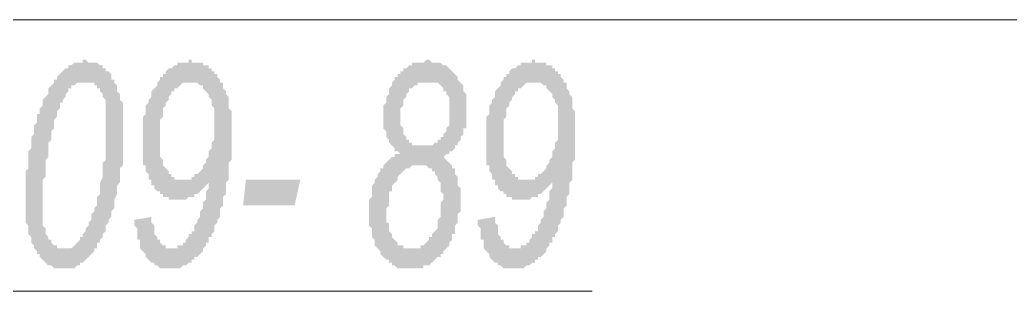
# Model space of a CAD drawing. Header units: millimetres. Extents: x 1372 to 666090, y 1285 to 31551.
# Drawn here: x 631016 to 632459, y 25506 to 25902 of the extents above; entities that cross this region are included whole.
import ezdxf

# ---------------------------------------------------------------- set-up
doc = ezdxf.new("R2010")
doc.units = ezdxf.units.MM
doc.layers.add('PDF _0', color=7, linetype='Continuous')
doc.layers.add('PDF _75-АЗ Штамп', color=7, linetype='Continuous')

msp = doc.modelspace()

# ---------------------------------------------------------------- hatches: boundary and pattern name
at = {"layer": 'PDF _75-АЗ Штамп', "transparency": 33554559}
h = msp.add_hatch(color=256, dxfattribs=at)
h.paths.add_polyline_path([(631024.3, 25639.1), (631024.3, 25643.3), (631024.3, 25647.4), (631024.3, 25651.6), (631024.3, 25655.8), (631024.3, 25660), (631024.3, 25664.1), (631024.3, 25668.3), (631024.3, 25672.5), (631024.3, 25676.6), (631024.3, 25680.8), (631028.5, 25685), (631028.5, 25689.2), (631028.5, 25693.3), (631028.5, 25697.5), (631028.5, 25701.7), (631028.5, 25705.8), (631028.5, 25710), (631032.6, 25714.2), (631032.6, 25718.4), (631032.6, 25722.5), (631032.6, 25726.7), (631032.6, 25730.9), (631036.8, 25735), (631036.8, 25739.2), (631036.8, 25743.4), (631036.8, 25747.6), (631041, 25751.7), (631041, 25755.9), (631041, 25760.1), (631041, 25764.2), (631045.1, 25764.2), (631045.1, 25768.4), (631045.1, 25772.6), (631049.3, 25776.8), (631049.3, 25776.8), (631049.3, 25780.9), (631049.3, 25785.1), (631053.5, 25789.3), (631053.5, 25789.3), (631057.7, 25793.4), (631057.7, 25797.6), (631057.7, 25801.8), (631061.8, 25806), (631061.8, 25806), (631066, 25810.1), (631066, 25814.3), (631070.2, 25814.3), (631070.2, 25814.3), (631070.2, 25818.5), (631074.3, 25822.6), (631074.3, 25822.6), (631078.5, 25826.8), (631082.7, 25831), (631082.7, 25831), (631086.9, 25831), (631086.9, 25835.2), (631091, 25835.2), (631091, 25835.2), (631095.2, 25839.3), (631099.4, 25839.3), (631099.4, 25839.3), (631103.5, 25839.3), (631107.7, 25839.3), (631107.7, 25843.5), (631111.9, 25843.5), (631116.1, 25839.3), (631116.1, 25839.3), (631120.2, 25839.3), (631124.4, 25839.3), (631124.4, 25839.3), (631128.6, 25839.3), (631132.7, 25835.2), (631132.7, 25835.2), (631136.9, 25835.2), (631136.9, 25831), (631141.1, 25831), (631141.1, 25826.8), (631145.3, 25826.8), (631149.4, 25822.6), (631149.4, 25818.5), (631149.4, 25814.3), (631153.6, 25814.3), (631153.6, 25810.1), (631157.8, 25806), (631157.8, 25806), (631157.8, 25801.8), (631157.8, 25797.6), (631161.9, 25793.4), (631161.9, 25789.3), (631161.9, 25789.3), (631161.9, 25785.1), (631166.1, 25780.9), (631166.1, 25776.8), (631166.1, 25772.6), (631166.1, 25768.4), (631166.1, 25764.2), (631166.1, 25760.1), (631166.1, 25755.9), (631166.1, 25747.6), (631166.1, 25743.4), (631166.1, 25743.4), (631166.1, 25739.2), (631166.1, 25735), (631166.1, 25730.9), (631166.1, 25726.7), (631166.1, 25722.5), (631166.1, 25718.4), (631166.1, 25714.2), (631166.1, 25710), (631166.1, 25705.8), (631166.1, 25701.7), (631166.1, 25697.5), (631166.1, 25693.3), (631166.1, 25689.2), (631161.9, 25685), (631161.9, 25680.8), (631161.9, 25676.6), (631161.9, 25672.5), (631161.9, 25668.3), (631161.9, 25664.1), (631157.8, 25660), (631157.8, 25655.8), (631157.8, 25651.6), (631157.8, 25651.6), (631157.8, 25647.4), (631157.8, 25647.4), (631153.6, 25639.1), (631153.6, 25634.9), (631153.6, 25630.8), (631153.6, 25626.6), (631149.4, 25622.4), (631149.4, 25618.2), (631149.4, 25614.1), (631145.3, 25609.9), (631145.3, 25605.7), (631145.3, 25605.7), (631141.1, 25601.6), (631141.1, 25597.4), (631141.1, 25593.2), (631136.9, 25589), (631136.9, 25584.9), (631136.9, 25584.9), (631132.7, 25580.7), (631132.7, 25576.5), (631128.6, 25576.5), (631128.6, 25572.4), (631128.6, 25568.2), (631124.4, 25568.2), (631124.4, 25564), (631120.2, 25559.8), (631120.2, 25559.8), (631116.1, 25555.7), (631116.1, 25555.7), (631111.9, 25551.5), (631111.9, 25551.5), (631107.7, 25547.3), (631103.5, 25547.3), (631103.5, 25543.2), (631099.4, 25543.2), (631099.4, 25543.2), (631095.2, 25539), (631091, 25539), (631091, 25539), (631086.9, 25539), (631082.7, 25539), (631082.7, 25539), (631078.5, 25539), (631074.3, 25539), (631074.3, 25539), (631070.2, 25539), (631066, 25539), (631066, 25539), (631061.8, 25543.2), (631061.8, 25543.2), (631057.7, 25543.2), (631053.5, 25547.3), (631053.5, 25547.3), (631049.3, 25551.5), (631049.3, 25551.5), (631045.1, 25555.7), (631045.1, 25559.8), (631041, 25559.8), (631041, 25564), (631036.8, 25568.2), (631036.8, 25568.2), (631036.8, 25572.4), (631032.6, 25576.5), (631032.6, 25580.7), (631032.6, 25580.7), (631032.6, 25584.9), (631028.5, 25589), (631028.5, 25593.2), (631028.5, 25597.4), (631028.5, 25601.6), (631024.3, 25605.7), (631024.3, 25609.9), (631024.3, 25614.1), (631024.3, 25618.2), (631024.3, 25622.4), (631024.3, 25626.6), (631024.3, 25630.8), (631024.3, 25634.9), (631024.3, 25639.1), (631024.3, 25639.1)], flags=0)
h.paths.add_polyline_path([(631049.3, 25630.8), (631049.3, 25626.6), (631049.3, 25622.4), (631049.3, 25618.2), (631049.3, 25614.1), (631049.3, 25609.9), (631049.3, 25605.7), (631049.3, 25601.6), (631053.5, 25597.4), (631053.5, 25593.2), (631053.5, 25589), (631053.5, 25589), (631057.7, 25584.9), (631057.7, 25580.7), (631061.8, 25580.7), (631061.8, 25576.5), (631066, 25572.4), (631066, 25572.4), (631070.2, 25572.4), (631070.2, 25568.2), (631074.3, 25568.2), (631078.5, 25568.2), (631078.5, 25568.2), (631078.5, 25568.2), (631082.7, 25568.2), (631086.9, 25568.2), (631086.9, 25568.2), (631091, 25568.2), (631095.2, 25572.4), (631095.2, 25572.4), (631099.4, 25576.5), (631099.4, 25576.5), (631103.5, 25580.7), (631103.5, 25584.9), (631107.7, 25584.9), (631107.7, 25584.9), (631107.7, 25589), (631111.9, 25593.2), (631111.9, 25593.2), (631111.9, 25597.4), (631116.1, 25601.6), (631116.1, 25601.6), (631116.1, 25605.7), (631120.2, 25609.9), (631120.2, 25614.1), (631120.2, 25618.2), (631124.4, 25622.4), (631124.4, 25622.4), (631124.4, 25626.6), (631128.6, 25630.8), (631128.6, 25634.9), (631128.6, 25639.1), (631128.6, 25643.3), (631132.7, 25647.4), (631132.7, 25651.6), (631132.7, 25660), (631132.7, 25664.1), (631132.7, 25664.1), (631136.9, 25672.5), (631136.9, 25676.6), (631136.9, 25680.8), (631136.9, 25685), (631136.9, 25689.2), (631136.9, 25693.3), (631141.1, 25697.5), (631141.1, 25701.7), (631141.1, 25705.8), (631141.1, 25710), (631141.1, 25714.2), (631141.1, 25718.4), (631141.1, 25722.5), (631141.1, 25726.7), (631141.1, 25730.9), (631141.1, 25735), (631141.1, 25739.2), (631141.1, 25743.4), (631141.1, 25743.4), (631141.1, 25747.6), (631141.1, 25751.7), (631141.1, 25755.9), (631141.1, 25760.1), (631141.1, 25768.4), (631141.1, 25772.6), (631141.1, 25776.8), (631141.1, 25780.9), (631141.1, 25785.1), (631141.1, 25785.1), (631136.9, 25789.3), (631136.9, 25793.4), (631136.9, 25793.4), (631132.7, 25797.6), (631132.7, 25801.8), (631128.6, 25801.8), (631128.6, 25806), (631124.4, 25806), (631124.4, 25810.1), (631120.2, 25810.1), (631116.1, 25810.1), (631116.1, 25810.1), (631111.9, 25810.1), (631111.9, 25810.1), (631107.7, 25810.1), (631107.7, 25810.1), (631103.5, 25810.1), (631099.4, 25810.1), (631099.4, 25810.1), (631095.2, 25806), (631091, 25806), (631091, 25801.8), (631086.9, 25801.8), (631086.9, 25797.6), (631082.7, 25793.4), (631082.7, 25793.4), (631082.7, 25789.3), (631078.5, 25785.1), (631078.5, 25780.9), (631074.3, 25780.9), (631074.3, 25776.8), (631074.3, 25772.6), (631074.3, 25772.6), (631070.2, 25768.4), (631070.2, 25764.2), (631070.2, 25760.1), (631066, 25755.9), (631066, 25755.9), (631066, 25751.7), (631066, 25747.6), (631066, 25743.4), (631061.8, 25739.2), (631061.8, 25735), (631061.8, 25730.9), (631061.8, 25726.7), (631057.7, 25722.5), (631057.7, 25718.4), (631057.7, 25710), (631057.7, 25705.8), (631057.7, 25701.7), (631053.5, 25697.5), (631053.5, 25693.3), (631053.5, 25689.2), (631053.5, 25680.8), (631053.5, 25676.6), (631053.5, 25672.5), (631049.3, 25668.3), (631049.3, 25664.1), (631049.3, 25660), (631049.3, 25655.8), (631049.3, 25651.6), (631049.3, 25647.4), (631049.3, 25647.4), (631049.3, 25643.3), (631049.3, 25639.1), (631049.3, 25634.9), (631049.3, 25630.8), (631049.3, 25630.8)], flags=0)
h = msp.add_hatch(color=256, dxfattribs=at)
h.paths.add_polyline_path([(631182.8, 25609.9), (631207.8, 25614.1), (631207.8, 25609.9), (631207.8, 25605.7), (631212, 25601.6), (631212, 25597.4), (631212, 25593.2), (631212, 25589), (631216.2, 25584.9), (631216.2, 25584.9), (631216.2, 25580.7), (631220.3, 25580.7), (631220.3, 25576.5), (631224.5, 25572.4), (631224.5, 25572.4), (631228.7, 25572.4), (631228.7, 25568.2), (631232.9, 25568.2), (631237, 25568.2), (631237, 25568.2), (631237, 25568.2), (631241.2, 25568.2), (631245.4, 25568.2), (631245.4, 25572.4), (631249.5, 25572.4), (631253.7, 25572.4), (631253.7, 25576.5), (631257.9, 25576.5), (631257.9, 25580.7), (631262.1, 25584.9), (631262.1, 25589), (631266.2, 25589), (631266.2, 25593.2), (631270.4, 25593.2), (631270.4, 25597.4), (631270.4, 25601.6), (631274.6, 25605.7), (631274.6, 25605.7), (631274.6, 25609.9), (631278.7, 25614.1), (631278.7, 25618.2), (631278.7, 25622.4), (631282.9, 25626.6), (631282.9, 25626.6), (631282.9, 25630.8), (631282.9, 25634.9), (631287.1, 25639.1), (631287.1, 25643.3), (631287.1, 25647.4), (631287.1, 25651.6), (631291.3, 25655.8), (631291.3, 25664.1), (631291.3, 25664.1), (631287.1, 25660), (631287.1, 25660), (631282.9, 25655.8), (631278.7, 25651.6), (631278.7, 25651.6), (631274.6, 25647.4), (631274.6, 25647.4), (631270.4, 25647.4), (631270.4, 25643.3), (631266.2, 25643.3), (631266.2, 25643.3), (631262.1, 25643.3), (631257.9, 25639.1), (631257.9, 25639.1), (631253.7, 25639.1), (631249.5, 25639.1), (631249.5, 25639.1), (631249.5, 25639.1), (631245.4, 25639.1), (631241.2, 25639.1), (631237, 25639.1), (631237, 25639.1), (631232.9, 25639.1), (631232.9, 25643.3), (631228.7, 25643.3), (631224.5, 25643.3), (631224.5, 25647.4), (631220.3, 25647.4), (631220.3, 25651.6), (631216.2, 25651.6), (631212, 25655.8), (631212, 25655.8), (631212, 25660), (631207.8, 25660), (631207.8, 25664.1), (631207.8, 25668.3), (631203.7, 25668.3), (631203.7, 25672.5), (631203.7, 25676.6), (631199.5, 25680.8), (631199.5, 25685), (631199.5, 25689.2), (631195.3, 25689.2), (631195.3, 25693.3), (631195.3, 25697.5), (631195.3, 25701.7), (631195.3, 25705.8), (631195.3, 25710), (631195.3, 25714.2), (631195.3, 25718.4), (631195.3, 25722.5), (631195.3, 25722.5), (631195.3, 25730.9), (631195.3, 25735), (631195.3, 25739.2), (631195.3, 25743.4), (631195.3, 25743.4), (631195.3, 25747.6), (631195.3, 25751.7), (631195.3, 25755.9), (631195.3, 25760.1), (631199.5, 25764.2), (631199.5, 25768.4), (631199.5, 25772.6), (631199.5, 25776.8), (631203.7, 25780.9), (631203.7, 25785.1), (631203.7, 25785.1), (631207.8, 25789.3), (631207.8, 25793.4), (631207.8, 25797.6), (631212, 25801.8), (631212, 25801.8), (631216.2, 25806), (631216.2, 25810.1), (631216.2, 25810.1), (631220.3, 25814.3), (631220.3, 25818.5), (631224.5, 25818.5), (631224.5, 25822.6), (631228.7, 25822.6), (631228.7, 25826.8), (631232.9, 25831), (631232.9, 25831), (631237, 25831), (631241.2, 25835.2), (631241.2, 25835.2), (631245.4, 25835.2), (631245.4, 25839.3), (631249.5, 25839.3), (631253.7, 25839.3), (631253.7, 25839.3), (631257.9, 25839.3), (631262.1, 25839.3), (631262.1, 25843.5), (631266.2, 25843.5), (631266.2, 25839.3), (631270.4, 25839.3), (631274.6, 25839.3), (631274.6, 25839.3), (631278.7, 25839.3), (631282.9, 25839.3), (631282.9, 25835.2), (631287.1, 25835.2), (631291.3, 25835.2), (631291.3, 25831), (631295.4, 25831), (631295.4, 25826.8), (631299.6, 25826.8), (631299.6, 25822.6), (631303.8, 25822.6), (631303.8, 25818.5), (631307.9, 25814.3), (631307.9, 25814.3), (631307.9, 25810.1), (631312.1, 25810.1), (631312.1, 25806), (631312.1, 25801.8), (631316.3, 25797.6), (631316.3, 25797.6), (631316.3, 25793.4), (631320.5, 25789.3), (631320.5, 25785.1), (631320.5, 25780.9), (631320.5, 25776.8), (631320.5, 25772.6), (631324.6, 25768.4), (631324.6, 25764.2), (631324.6, 25760.1), (631324.6, 25755.9), (631324.6, 25751.7), (631324.6, 25747.6), (631324.6, 25743.4), (631324.6, 25739.2), (631324.6, 25739.2), (631324.6, 25735), (631324.6, 25730.9), (631324.6, 25726.7), (631324.6, 25722.5), (631324.6, 25718.4), (631324.6, 25714.2), (631324.6, 25710), (631324.6, 25705.8), (631324.6, 25701.7), (631324.6, 25697.5), (631320.5, 25693.3), (631320.5, 25689.2), (631320.5, 25685), (631320.5, 25680.8), (631320.5, 25676.6), (631320.5, 25672.5), (631320.5, 25668.3), (631316.3, 25664.1), (631316.3, 25660), (631316.3, 25655.8), (631316.3, 25651.6), (631316.3, 25647.4), (631312.1, 25643.3), (631312.1, 25643.3), (631312.1, 25634.9), (631312.1, 25630.8), (631307.9, 25626.6), (631307.9, 25622.4), (631307.9, 25618.2), (631307.9, 25614.1), (631303.8, 25609.9), (631303.8, 25605.7), (631303.8, 25605.7), (631299.6, 25601.6), (631299.6, 25597.4), (631299.6, 25593.2), (631295.4, 25589), (631295.4, 25584.9), (631291.3, 25584.9), (631291.3, 25580.7), (631291.3, 25576.5), (631287.1, 25576.5), (631287.1, 25572.4), (631282.9, 25568.2), (631282.9, 25568.2), (631282.9, 25564), (631278.7, 25559.8), (631278.7, 25559.8), (631278.7, 25559.8), (631274.6, 25555.7), (631270.4, 25555.7), (631270.4, 25551.5), (631266.2, 25551.5), (631266.2, 25547.3), (631262.1, 25547.3), (631257.9, 25543.2), (631257.9, 25543.2), (631253.7, 25543.2), (631253.7, 25543.2), (631249.5, 25539), (631245.4, 25539), (631245.4, 25539), (631241.2, 25539), (631237, 25539), (631237, 25539), (631232.9, 25539), (631232.9, 25539), (631228.7, 25539), (631224.5, 25539), (631224.5, 25539), (631220.3, 25539), (631216.2, 25543.2), (631216.2, 25543.2), (631212, 25543.2), (631212, 25547.3), (631207.8, 25547.3), (631203.7, 25551.5), (631203.7, 25551.5), (631199.5, 25555.7), (631199.5, 25555.7), (631199.5, 25559.8), (631195.3, 25564), (631195.3, 25564), (631191.1, 25568.2), (631191.1, 25572.4), (631191.1, 25576.5), (631191.1, 25580.7), (631187, 25580.7), (631187, 25584.9), (631187, 25589), (631187, 25593.2), (631187, 25597.4), (631182.8, 25601.6), (631182.8, 25609.9), (631182.8, 25609.9)], flags=0)
h.paths.add_polyline_path([(631220.3, 25730.9), (631220.3, 25722.5), (631220.3, 25718.4), (631220.3, 25714.2), (631220.3, 25710), (631220.3, 25705.8), (631220.3, 25701.7), (631220.3, 25701.7), (631224.5, 25697.5), (631224.5, 25693.3), (631224.5, 25689.2), (631228.7, 25685), (631228.7, 25685), (631232.9, 25680.8), (631232.9, 25676.6), (631237, 25676.6), (631237, 25672.5), (631241.2, 25672.5), (631241.2, 25668.3), (631245.4, 25668.3), (631249.5, 25668.3), (631249.5, 25668.3), (631253.7, 25668.3), (631253.7, 25668.3), (631257.9, 25668.3), (631257.9, 25668.3), (631262.1, 25668.3), (631266.2, 25668.3), (631266.2, 25672.5), (631270.4, 25672.5), (631270.4, 25676.6), (631274.6, 25676.6), (631278.7, 25680.8), (631278.7, 25680.8), (631282.9, 25685), (631282.9, 25689.2), (631282.9, 25689.2), (631287.1, 25693.3), (631287.1, 25697.5), (631291.3, 25701.7), (631291.3, 25705.8), (631291.3, 25710), (631295.4, 25714.2), (631295.4, 25718.4), (631295.4, 25722.5), (631295.4, 25722.5), (631299.6, 25726.7), (631299.6, 25730.9), (631299.6, 25735), (631299.6, 25739.2), (631299.6, 25743.4), (631299.6, 25747.6), (631299.6, 25751.7), (631299.6, 25755.9), (631299.6, 25760.1), (631299.6, 25764.2), (631299.6, 25768.4), (631299.6, 25772.6), (631295.4, 25776.8), (631295.4, 25780.9), (631295.4, 25780.9), (631295.4, 25785.1), (631291.3, 25789.3), (631291.3, 25793.4), (631287.1, 25797.6), (631287.1, 25797.6), (631282.9, 25801.8), (631282.9, 25806), (631282.9, 25806), (631278.7, 25806), (631274.6, 25810.1), (631274.6, 25810.1), (631270.4, 25810.1), (631266.2, 25810.1), (631266.2, 25810.1), (631266.2, 25810.1), (631262.1, 25810.1), (631257.9, 25810.1), (631257.9, 25810.1), (631253.7, 25810.1), (631249.5, 25806), (631249.5, 25806), (631249.5, 25806), (631245.4, 25801.8), (631241.2, 25801.8), (631241.2, 25797.6), (631237, 25797.6), (631237, 25793.4), (631232.9, 25789.3), (631232.9, 25785.1), (631232.9, 25785.1), (631232.9, 25785.1), (631228.7, 25780.9), (631228.7, 25776.8), (631224.5, 25772.6), (631224.5, 25768.4), (631224.5, 25764.2), (631224.5, 25760.1), (631220.3, 25755.9), (631220.3, 25751.7), (631220.3, 25747.6), (631220.3, 25743.4), (631220.3, 25739.2), (631220.3, 25735), (631220.3, 25735), (631220.3, 25730.9), (631220.3, 25730.9)], flags=0)
h = msp.add_hatch(color=256, dxfattribs=at)
h.paths.add_polyline_path([(631570.7, 25705.8), (631566.6, 25710), (631562.4, 25710), (631562.4, 25714.2), (631558.2, 25718.4), (631558.2, 25718.4), (631554.1, 25722.5), (631554.1, 25726.7), (631554.1, 25726.7), (631549.9, 25730.9), (631549.9, 25735), (631549.9, 25739.2), (631549.9, 25739.2), (631545.7, 25743.4), (631545.7, 25747.6), (631545.7, 25751.7), (631545.7, 25755.9), (631545.7, 25760.1), (631545.7, 25764.2), (631545.7, 25768.4), (631545.7, 25772.6), (631545.7, 25776.8), (631549.9, 25780.9), (631549.9, 25785.1), (631549.9, 25789.3), (631549.9, 25789.3), (631554.1, 25793.4), (631554.1, 25797.6), (631554.1, 25801.8), (631558.2, 25806), (631558.2, 25810.1), (631558.2, 25810.1), (631562.4, 25814.3), (631562.4, 25818.5), (631566.6, 25818.5), (631566.6, 25822.6), (631570.7, 25822.6), (631570.7, 25826.8), (631574.9, 25826.8), (631574.9, 25831), (631579.1, 25831), (631583.3, 25835.2), (631583.3, 25835.2), (631587.4, 25835.2), (631587.4, 25839.3), (631591.6, 25839.3), (631595.8, 25839.3), (631595.8, 25839.3), (631599.9, 25839.3), (631604.1, 25839.3), (631608.3, 25843.5), (631608.3, 25843.5), (631612.5, 25843.5), (631616.6, 25839.3), (631616.6, 25839.3), (631620.8, 25839.3), (631625, 25839.3), (631629.1, 25839.3), (631629.1, 25839.3), (631633.3, 25835.2), (631633.3, 25835.2), (631637.5, 25835.2), (631641.7, 25831), (631641.7, 25831), (631645.8, 25826.8), (631645.8, 25826.8), (631650, 25822.6), (631650, 25822.6), (631650, 25822.6), (631654.2, 25818.5), (631654.2, 25814.3), (631658.3, 25810.1), (631658.3, 25810.1), (631662.5, 25806), (631662.5, 25801.8), (631662.5, 25797.6), (631666.7, 25793.4), (631666.7, 25789.3), (631666.7, 25785.1), (631666.7, 25780.9), (631666.7, 25780.9), (631666.7, 25776.8), (631666.7, 25772.6), (631666.7, 25768.4), (631666.7, 25764.2), (631666.7, 25760.1), (631666.7, 25755.9), (631666.7, 25751.7), (631666.7, 25747.6), (631666.7, 25743.4), (631662.5, 25743.4), (631662.5, 25739.2), (631662.5, 25735), (631658.3, 25730.9), (631658.3, 25730.9), (631658.3, 25726.7), (631654.2, 25722.5), (631654.2, 25722.5), (631654.2, 25718.4), (631650, 25718.4), (631650, 25714.2), (631645.8, 25710), (631641.7, 25710), (631641.7, 25705.8), (631637.5, 25705.8), (631633.3, 25701.7), (631633.3, 25701.7), (631633.3, 25701.7), (631637.5, 25697.5), (631641.7, 25693.3), (631641.7, 25693.3), (631645.8, 25689.2), (631645.8, 25685), (631650, 25685), (631650, 25680.8), (631650, 25676.6), (631650, 25676.6), (631654.2, 25672.5), (631654.2, 25668.3), (631654.2, 25664.1), (631654.2, 25660), (631658.3, 25655.8), (631658.3, 25651.6), (631658.3, 25647.4), (631658.3, 25643.3), (631658.3, 25639.1), (631658.3, 25634.9), (631658.3, 25630.8), (631658.3, 25626.6), (631658.3, 25622.4), (631654.2, 25618.2), (631654.2, 25618.2), (631654.2, 25614.1), (631654.2, 25609.9), (631654.2, 25605.7), (631650, 25601.6), (631650, 25597.4), (631650, 25593.2), (631650, 25589), (631645.8, 25589), (631645.8, 25584.9), (631645.8, 25580.7), (631641.7, 25576.5), (631641.7, 25572.4), (631637.5, 25568.2), (631637.5, 25568.2), (631637.5, 25568.2), (631633.3, 25564), (631633.3, 25559.8), (631629.1, 25559.8), (631629.1, 25555.7), (631625, 25555.7), (631620.8, 25551.5), (631620.8, 25551.5), (631616.6, 25547.3), (631616.6, 25547.3), (631612.5, 25543.2), (631612.5, 25543.2), (631608.3, 25543.2), (631604.1, 25543.2), (631604.1, 25539), (631599.9, 25539), (631595.8, 25539), (631595.8, 25539), (631591.6, 25539), (631587.4, 25539), (631583.3, 25539), (631583.3, 25539), (631579.1, 25539), (631574.9, 25539), (631570.7, 25539), (631570.7, 25539), (631566.6, 25539), (631562.4, 25543.2), (631562.4, 25543.2), (631558.2, 25543.2), (631558.2, 25547.3), (631554.1, 25547.3), (631554.1, 25551.5), (631549.9, 25551.5), (631545.7, 25555.7), (631545.7, 25555.7), (631541.5, 25559.8), (631541.5, 25559.8), (631541.5, 25564), (631537.4, 25568.2), (631537.4, 25568.2), (631533.2, 25572.4), (631533.2, 25576.5), (631533.2, 25580.7), (631529, 25584.9), (631529, 25589), (631529, 25589), (631529, 25593.2), (631529, 25597.4), (631524.9, 25601.6), (631524.9, 25605.7), (631524.9, 25609.9), (631524.9, 25614.1), (631524.9, 25618.2), (631524.9, 25622.4), (631524.9, 25626.6), (631524.9, 25630.8), (631524.9, 25634.9), (631524.9, 25639.1), (631529, 25643.3), (631529, 25647.4), (631529, 25651.6), (631529, 25655.8), (631529, 25660), (631533.2, 25664.1), (631533.2, 25668.3), (631533.2, 25668.3), (631537.4, 25672.5), (631537.4, 25676.6), (631537.4, 25676.6), (631541.5, 25680.8), (631541.5, 25685), (631545.7, 25685), (631545.7, 25689.2), (631549.9, 25693.3), (631549.9, 25693.3), (631554.1, 25697.5), (631554.1, 25697.5), (631558.2, 25701.7), (631562.4, 25701.7), (631562.4, 25705.8), (631566.6, 25705.8), (631570.7, 25705.8)], flags=0)
h.paths.add_polyline_path([(631570.7, 25760.1), (631570.7, 25755.9), (631570.7, 25751.7), (631570.7, 25747.6), (631574.9, 25743.4), (631574.9, 25739.2), (631574.9, 25735), (631579.1, 25730.9), (631579.1, 25730.9), (631579.1, 25726.7), (631583.3, 25726.7), (631583.3, 25722.5), (631587.4, 25722.5), (631587.4, 25718.4), (631591.6, 25718.4), (631595.8, 25718.4), (631595.8, 25718.4), (631599.9, 25718.4), (631604.1, 25718.4), (631604.1, 25718.4), (631608.3, 25718.4), (631608.3, 25718.4), (631612.5, 25718.4), (631616.6, 25718.4), (631616.6, 25718.4), (631620.8, 25722.5), (631625, 25722.5), (631625, 25726.7), (631629.1, 25726.7), (631629.1, 25730.9), (631633.3, 25730.9), (631633.3, 25730.9), (631633.3, 25735), (631637.5, 25739.2), (631637.5, 25743.4), (631637.5, 25743.4), (631641.7, 25747.6), (631641.7, 25751.7), (631641.7, 25755.9), (631641.7, 25760.1), (631641.7, 25764.2), (631641.7, 25768.4), (631641.7, 25768.4), (631641.7, 25772.6), (631641.7, 25776.8), (631641.7, 25780.9), (631641.7, 25785.1), (631641.7, 25789.3), (631637.5, 25793.4), (631637.5, 25797.6), (631633.3, 25797.6), (631633.3, 25801.8), (631633.3, 25801.8), (631629.1, 25806), (631629.1, 25806), (631625, 25810.1), (631625, 25810.1), (631620.8, 25810.1), (631616.6, 25810.1), (631612.5, 25810.1), (631612.5, 25810.1), (631612.5, 25810.1), (631608.3, 25810.1), (631604.1, 25810.1), (631604.1, 25810.1), (631599.9, 25810.1), (631595.8, 25810.1), (631595.8, 25806), (631591.6, 25806), (631591.6, 25806), (631587.4, 25801.8), (631583.3, 25801.8), (631583.3, 25797.6), (631579.1, 25793.4), (631579.1, 25793.4), (631579.1, 25789.3), (631574.9, 25785.1), (631574.9, 25785.1), (631574.9, 25780.9), (631574.9, 25776.8), (631570.7, 25772.6), (631570.7, 25768.4), (631570.7, 25764.2), (631570.7, 25760.1), (631570.7, 25760.1)], flags=0)
h.paths.add_polyline_path([(631549.9, 25614.1), (631549.9, 25609.9), (631549.9, 25605.7), (631554.1, 25605.7), (631554.1, 25601.6), (631554.1, 25597.4), (631554.1, 25593.2), (631554.1, 25593.2), (631558.2, 25589), (631558.2, 25584.9), (631562.4, 25580.7), (631562.4, 25580.7), (631566.6, 25576.5), (631566.6, 25576.5), (631566.6, 25572.4), (631570.7, 25572.4), (631574.9, 25572.4), (631574.9, 25568.2), (631579.1, 25568.2), (631583.3, 25568.2), (631583.3, 25568.2), (631587.4, 25568.2), (631587.4, 25568.2), (631591.6, 25568.2), (631591.6, 25568.2), (631595.8, 25568.2), (631599.9, 25568.2), (631599.9, 25572.4), (631604.1, 25572.4), (631604.1, 25572.4), (631608.3, 25576.5), (631608.3, 25576.5), (631612.5, 25580.7), (631612.5, 25584.9), (631616.6, 25584.9), (631616.6, 25589), (631620.8, 25593.2), (631620.8, 25593.2), (631625, 25597.4), (631625, 25601.6), (631625, 25605.7), (631625, 25609.9), (631629.1, 25614.1), (631629.1, 25618.2), (631629.1, 25622.4), (631629.1, 25626.6), (631629.1, 25630.8), (631629.1, 25634.9), (631633.3, 25639.1), (631633.3, 25643.3), (631633.3, 25643.3), (631633.3, 25647.4), (631629.1, 25651.6), (631629.1, 25655.8), (631629.1, 25660), (631629.1, 25664.1), (631629.1, 25664.1), (631625, 25668.3), (631625, 25672.5), (631620.8, 25676.6), (631620.8, 25676.6), (631620.8, 25680.8), (631616.6, 25680.8), (631616.6, 25685), (631612.5, 25685), (631612.5, 25685), (631608.3, 25689.2), (631604.1, 25689.2), (631604.1, 25689.2), (631599.9, 25689.2), (631595.8, 25689.2), (631595.8, 25689.2), (631591.6, 25689.2), (631587.4, 25689.2), (631587.4, 25689.2), (631583.3, 25685), (631579.1, 25685), (631579.1, 25685), (631574.9, 25680.8), (631574.9, 25680.8), (631570.7, 25676.6), (631570.7, 25676.6), (631566.6, 25672.5), (631566.6, 25668.3), (631566.6, 25668.3), (631562.4, 25664.1), (631562.4, 25664.1), (631558.2, 25660), (631558.2, 25655.8), (631558.2, 25651.6), (631554.1, 25651.6), (631554.1, 25647.4), (631554.1, 25643.3), (631554.1, 25639.1), (631554.1, 25634.9), (631554.1, 25630.8), (631549.9, 25626.6), (631549.9, 25622.4), (631549.9, 25618.2), (631549.9, 25614.1)], flags=0)
h = msp.add_hatch(color=256, dxfattribs=at)
h.paths.add_polyline_path([(631683.4, 25609.9), (631708.4, 25614.1), (631708.4, 25609.9), (631708.4, 25605.7), (631712.6, 25601.6), (631712.6, 25597.4), (631712.6, 25593.2), (631712.6, 25589), (631716.7, 25584.9), (631716.7, 25584.9), (631716.7, 25580.7), (631720.9, 25580.7), (631720.9, 25576.5), (631725.1, 25572.4), (631725.1, 25572.4), (631729.3, 25572.4), (631729.3, 25568.2), (631733.4, 25568.2), (631737.6, 25568.2), (631737.6, 25568.2), (631737.6, 25568.2), (631741.8, 25568.2), (631745.9, 25568.2), (631745.9, 25572.4), (631750.1, 25572.4), (631754.3, 25572.4), (631754.3, 25576.5), (631758.5, 25576.5), (631758.5, 25580.7), (631762.6, 25584.9), (631762.6, 25589), (631766.8, 25589), (631766.8, 25593.2), (631771, 25593.2), (631771, 25597.4), (631771, 25601.6), (631775.1, 25605.7), (631775.1, 25605.7), (631775.1, 25609.9), (631779.3, 25614.1), (631779.3, 25618.2), (631779.3, 25622.4), (631783.5, 25626.6), (631783.5, 25626.6), (631783.5, 25630.8), (631783.5, 25634.9), (631787.7, 25639.1), (631787.7, 25643.3), (631787.7, 25647.4), (631787.7, 25651.6), (631791.8, 25655.8), (631791.8, 25664.1), (631791.8, 25664.1), (631787.7, 25660), (631787.7, 25660), (631783.5, 25655.8), (631779.3, 25651.6), (631779.3, 25651.6), (631775.1, 25647.4), (631775.1, 25647.4), (631771, 25647.4), (631771, 25643.3), (631766.8, 25643.3), (631766.8, 25643.3), (631762.6, 25643.3), (631758.5, 25639.1), (631758.5, 25639.1), (631754.3, 25639.1), (631750.1, 25639.1), (631750.1, 25639.1), (631750.1, 25639.1), (631745.9, 25639.1), (631741.8, 25639.1), (631737.6, 25639.1), (631737.6, 25639.1), (631733.4, 25639.1), (631733.4, 25643.3), (631729.3, 25643.3), (631725.1, 25643.3), (631725.1, 25647.4), (631720.9, 25647.4), (631720.9, 25651.6), (631716.7, 25651.6), (631712.6, 25655.8), (631712.6, 25655.8), (631712.6, 25660), (631708.4, 25660), (631708.4, 25664.1), (631708.4, 25668.3), (631704.2, 25668.3), (631704.2, 25672.5), (631704.2, 25676.6), (631700.1, 25680.8), (631700.1, 25685), (631700.1, 25689.2), (631695.9, 25689.2), (631695.9, 25693.3), (631695.9, 25697.5), (631695.9, 25701.7), (631695.9, 25705.8), (631695.9, 25710), (631695.9, 25714.2), (631695.9, 25718.4), (631695.9, 25722.5), (631695.9, 25722.5), (631695.9, 25730.9), (631695.9, 25735), (631695.9, 25739.2), (631695.9, 25743.4), (631695.9, 25743.4), (631695.9, 25747.6), (631695.9, 25751.7), (631695.9, 25755.9), (631695.9, 25760.1), (631700.1, 25764.2), (631700.1, 25768.4), (631700.1, 25772.6), (631700.1, 25776.8), (631704.2, 25780.9), (631704.2, 25785.1), (631704.2, 25785.1), (631708.4, 25789.3), (631708.4, 25793.4), (631708.4, 25797.6), (631712.6, 25801.8), (631712.6, 25801.8), (631716.7, 25806), (631716.7, 25810.1), (631716.7, 25810.1), (631720.9, 25814.3), (631720.9, 25818.5), (631725.1, 25818.5), (631725.1, 25822.6), (631729.3, 25822.6), (631729.3, 25826.8), (631733.4, 25831), (631733.4, 25831), (631737.6, 25831), (631741.8, 25835.2), (631741.8, 25835.2), (631745.9, 25835.2), (631745.9, 25839.3), (631750.1, 25839.3), (631754.3, 25839.3), (631754.3, 25839.3), (631758.5, 25839.3), (631762.6, 25839.3), (631762.6, 25843.5), (631766.8, 25843.5), (631766.8, 25839.3), (631771, 25839.3), (631775.1, 25839.3), (631775.1, 25839.3), (631779.3, 25839.3), (631783.5, 25839.3), (631783.5, 25835.2), (631787.7, 25835.2), (631791.8, 25835.2), (631791.8, 25831), (631796, 25831), (631796, 25826.8), (631800.2, 25826.8), (631800.2, 25822.6), (631804.3, 25822.6), (631804.3, 25818.5), (631808.5, 25814.3), (631808.5, 25814.3), (631808.5, 25810.1), (631812.7, 25810.1), (631812.7, 25806), (631812.7, 25801.8), (631816.9, 25797.6), (631816.9, 25797.6), (631816.9, 25793.4), (631821, 25789.3), (631821, 25785.1), (631821, 25780.9), (631821, 25776.8), (631821, 25772.6), (631825.2, 25768.4), (631825.2, 25764.2), (631825.2, 25760.1), (631825.2, 25755.9), (631825.2, 25751.7), (631825.2, 25747.6), (631825.2, 25743.4), (631825.2, 25739.2), (631825.2, 25739.2), (631825.2, 25735), (631825.2, 25730.9), (631825.2, 25726.7), (631825.2, 25722.5), (631825.2, 25718.4), (631825.2, 25714.2), (631825.2, 25710), (631825.2, 25705.8), (631825.2, 25701.7), (631825.2, 25697.5), (631821, 25693.3), (631821, 25689.2), (631821, 25685), (631821, 25680.8), (631821, 25676.6), (631821, 25672.5), (631821, 25668.3), (631816.9, 25664.1), (631816.9, 25660), (631816.9, 25655.8), (631816.9, 25651.6), (631816.9, 25647.4), (631812.7, 25643.3), (631812.7, 25643.3), (631812.7, 25634.9), (631812.7, 25630.8), (631808.5, 25626.6), (631808.5, 25622.4), (631808.5, 25618.2), (631808.5, 25614.1), (631804.3, 25609.9), (631804.3, 25605.7), (631804.3, 25605.7), (631800.2, 25601.6), (631800.2, 25597.4), (631800.2, 25593.2), (631796, 25589), (631796, 25584.9), (631791.8, 25584.9), (631791.8, 25580.7), (631791.8, 25576.5), (631787.7, 25576.5), (631787.7, 25572.4), (631783.5, 25568.2), (631783.5, 25568.2), (631783.5, 25564), (631779.3, 25559.8), (631779.3, 25559.8), (631779.3, 25559.8), (631775.1, 25555.7), (631771, 25555.7), (631771, 25551.5), (631766.8, 25551.5), (631766.8, 25547.3), (631762.6, 25547.3), (631758.5, 25543.2), (631758.5, 25543.2), (631754.3, 25543.2), (631754.3, 25543.2), (631750.1, 25539), (631745.9, 25539), (631745.9, 25539), (631741.8, 25539), (631737.6, 25539), (631737.6, 25539), (631737.6, 25539), (631733.4, 25539), (631729.3, 25539), (631725.1, 25539), (631725.1, 25539), (631720.9, 25539), (631716.7, 25543.2), (631716.7, 25543.2), (631712.6, 25543.2), (631712.6, 25547.3), (631708.4, 25547.3), (631704.2, 25551.5), (631704.2, 25551.5), (631700.1, 25555.7), (631700.1, 25555.7), (631700.1, 25559.8), (631695.9, 25564), (631695.9, 25564), (631691.7, 25568.2), (631691.7, 25572.4), (631691.7, 25576.5), (631691.7, 25580.7), (631687.5, 25580.7), (631687.5, 25584.9), (631687.5, 25589), (631687.5, 25593.2), (631687.5, 25597.4), (631683.4, 25601.6), (631683.4, 25609.9), (631683.4, 25609.9)], flags=0)
h.paths.add_polyline_path([(631720.9, 25730.9), (631720.9, 25722.5), (631720.9, 25718.4), (631720.9, 25714.2), (631720.9, 25710), (631720.9, 25705.8), (631720.9, 25701.7), (631720.9, 25701.7), (631725.1, 25697.5), (631725.1, 25693.3), (631725.1, 25689.2), (631729.3, 25685), (631729.3, 25685), (631733.4, 25680.8), (631733.4, 25676.6), (631737.6, 25676.6), (631737.6, 25672.5), (631741.8, 25672.5), (631741.8, 25668.3), (631745.9, 25668.3), (631750.1, 25668.3), (631750.1, 25668.3), (631754.3, 25668.3), (631754.3, 25668.3), (631758.5, 25668.3), (631758.5, 25668.3), (631762.6, 25668.3), (631766.8, 25668.3), (631766.8, 25672.5), (631771, 25672.5), (631771, 25676.6), (631775.1, 25676.6), (631779.3, 25680.8), (631779.3, 25680.8), (631783.5, 25685), (631783.5, 25689.2), (631783.5, 25689.2), (631787.7, 25693.3), (631787.7, 25697.5), (631791.8, 25701.7), (631791.8, 25705.8), (631791.8, 25710), (631796, 25714.2), (631796, 25718.4), (631796, 25722.5), (631796, 25722.5), (631800.2, 25726.7), (631800.2, 25730.9), (631800.2, 25735), (631800.2, 25739.2), (631800.2, 25743.4), (631800.2, 25747.6), (631800.2, 25751.7), (631800.2, 25755.9), (631800.2, 25760.1), (631800.2, 25764.2), (631800.2, 25768.4), (631800.2, 25772.6), (631800.2, 25776.8), (631796, 25780.9), (631796, 25780.9), (631796, 25785.1), (631791.8, 25789.3), (631791.8, 25793.4), (631787.7, 25797.6), (631787.7, 25797.6), (631783.5, 25801.8), (631783.5, 25806), (631783.5, 25806), (631779.3, 25806), (631775.1, 25810.1), (631775.1, 25810.1), (631771, 25810.1), (631771, 25810.1), (631766.8, 25810.1), (631766.8, 25810.1), (631762.6, 25810.1), (631758.5, 25810.1), (631758.5, 25810.1), (631754.3, 25810.1), (631750.1, 25806), (631750.1, 25806), (631750.1, 25806), (631745.9, 25801.8), (631741.8, 25801.8), (631741.8, 25797.6), (631737.6, 25797.6), (631737.6, 25793.4), (631733.4, 25789.3), (631733.4, 25785.1), (631733.4, 25785.1), (631733.4, 25785.1), (631729.3, 25780.9), (631729.3, 25776.8), (631725.1, 25772.6), (631725.1, 25768.4), (631725.1, 25764.2), (631725.1, 25760.1), (631720.9, 25755.9), (631720.9, 25751.7), (631720.9, 25747.6), (631720.9, 25743.4), (631720.9, 25739.2), (631720.9, 25735), (631720.9, 25735), (631720.9, 25730.9), (631720.9, 25730.9)], flags=0)

# ---------------------------------------------------------------- linework, layer by layer
at = {"layer": 'PDF _0', "lineweight": 18}
msp.add_lwpolyline([(638090.6, 25901.9), (619774, 25901.9)], close=True, dxfattribs=at)
at = {"layer": 'PDF _0', "lineweight": 9}
msp.add_lwpolyline([(627491.1, 25505.6), (631850.2, 25505.6)], dxfattribs=at)
at = {"layer": 'PDF _75-АЗ Штамп', "lineweight": 9, "transparency": 33554559}
msp.add_solid([(631341.3, 25630.8), (631345.5, 25668.3), (631416.4, 25630.8), (631424.7, 25668.3)], dxfattribs=at)

doc.saveas('drawing.dxf')
